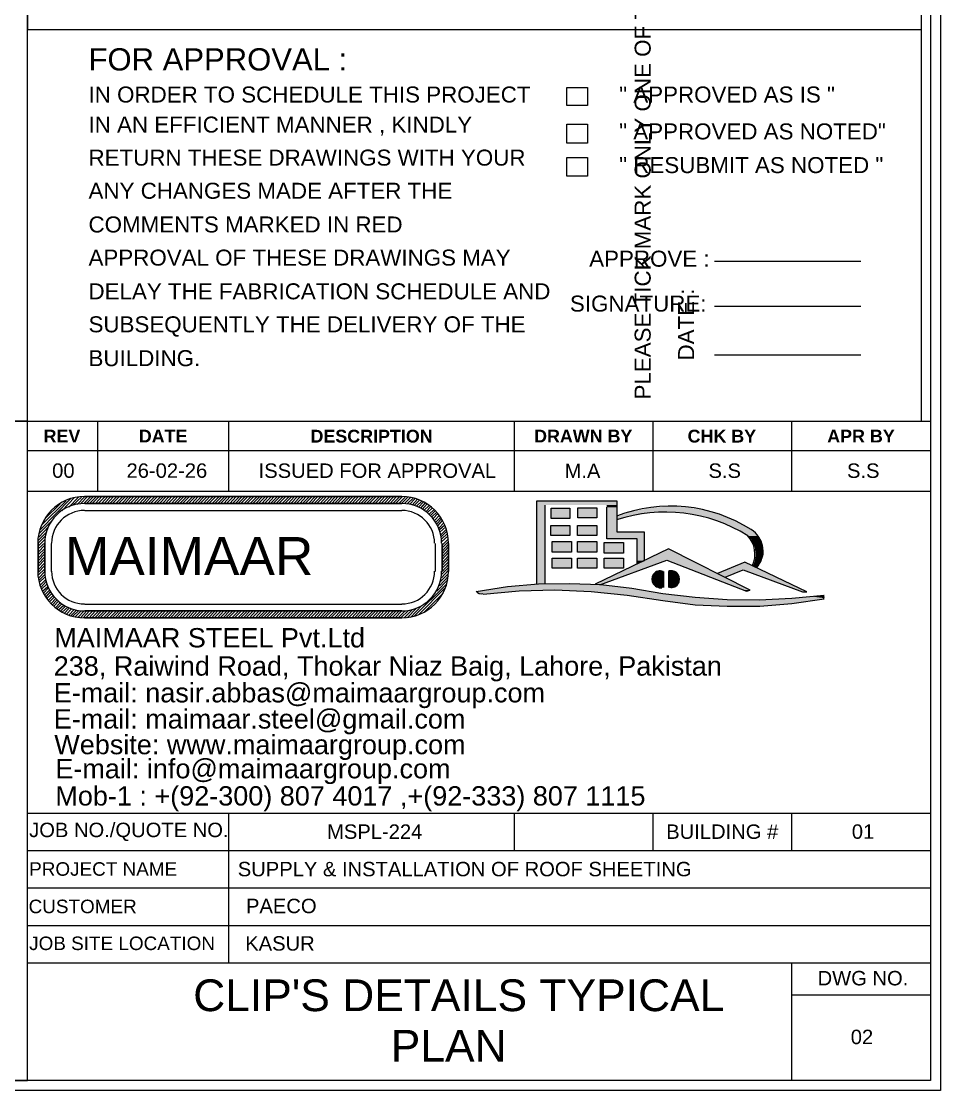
# Model space of a CAD drawing. Header units: inches. Extents: x 2 to 136, y 1 to 96.
# Drawn here: x 102.17 to 135.82, y 0.92 to 40.08 of the extents above; entities that cross this region are included whole.
import ezdxf

# ---------------------------------------------------------------- set-up
doc = ezdxf.new("R2010")
doc.units = ezdxf.units.IN
doc.header["$MEASUREMENT"] = 0
for name, color, linetype in [('PDF_0', 7, 'Continuous'), ('PDF_Bolt', 7, 'Continuous'), ('PDF_Layer 1', 7, 'Continuous'), ('PDF_Text', 7, 'Continuous'), ('PDF_TitleBlock', 7, 'Continuous')]:
    doc.layers.add(name, color=color, linetype=linetype)
doc.layers.add('PDF_Outer Line', color=165, linetype='Continuous', true_color=0x5258ac)
doc.styles.add('PDF Arial', font='arial.ttf')
doc.styles.add('PDF Arial Bold', font='arialbd.ttf')

msp = doc.modelspace()

# ---------------------------------------------------------------- linework, layer by layer
at = {"layer": 'PDF_0', "lineweight": 0}
for points in [[(1.638, 96.191), (135.82, 96.191), (135.82, 0.92), (1.638, 0.92)], [(2.011, 95.819), (135.448, 95.819), (135.448, 1.292), (2.011, 1.292)], [(122.131, 37.658), (122.895, 37.658), (122.895, 36.992), (122.131, 36.992)], [(122.131, 36.307), (122.895, 36.307), (122.895, 35.621), (122.131, 35.621)], [(122.131, 35.092), (122.895, 35.092), (122.895, 34.407), (122.131, 34.407)], [(121.563, 22.246), (122.249, 22.246), (122.249, 21.874), (121.563, 21.874)], [(122.543, 22.266), (123.228, 22.266), (123.228, 21.894), (122.543, 21.894)], [(121.544, 21.619), (122.249, 21.619), (122.249, 21.247), (121.544, 21.247)], [(122.523, 21.619), (123.228, 21.619), (123.228, 21.247), (122.523, 21.247)], [(121.603, 21.032), (122.308, 21.032), (122.308, 20.64), (121.603, 20.64)], [(122.523, 21.032), (123.228, 21.032), (123.228, 20.64), (122.523, 20.64)], [(123.502, 20.993), (124.207, 20.993), (124.207, 20.601), (123.502, 20.601)], [(121.603, 20.425), (122.308, 20.425), (122.308, 20.053), (121.603, 20.053)], [(122.523, 20.425), (123.228, 20.425), (123.228, 20.053), (122.523, 20.053)], [(123.502, 20.425), (124.207, 20.425), (124.207, 20.053), (123.502, 20.053)]]:
    msp.add_lwpolyline(points, close=True, dxfattribs=at)
for points in [[(102.392, 25.438), (102.392, 39.773)], [(102.96, 25.438), (135.115, 25.438), (135.115, 39.773)], [(127.536, 31.293), (132.902, 31.293)], [(127.536, 29.648), (132.902, 29.648)], [(127.536, 27.866), (132.902, 27.866)], [(121.035, 19.465), (121.035, 22.52), (123.972, 22.52), (123.972, 21.384), (124.971, 21.384), (124.971, 20.327), (124.716, 20.209), (124.716, 21.13), (123.6, 21.13), (123.6, 21.384), (123.6, 22.285)], [(121.329, 22.364), (121.329, 19.485)], [(123.346, 19.446), (125.793, 20.347), (128.711, 19.211), (128.848, 19.25), (125.852, 20.758), (123.169, 19.465)], [(127.928, 19.72), (128.594, 19.994), (130.767, 19.191), (130.924, 19.191), (128.652, 20.268), (127.654, 19.857)], [(125.617, 19.935), (125.519, 19.935), (125.617, 19.935)], [(125.617, 19.935), (125.558, 19.955), (125.617, 19.935)], [(125.676, 19.935), (125.676, 19.348)], [(131.551, 19.054), (130.376, 18.937), (129.181, 18.878), (128.006, 18.897), (126.831, 18.976), (125.656, 19.113), (124.52, 19.309), (123.385, 19.446), (122.229, 19.485), (121.094, 19.465), (119.958, 19.367), (118.822, 19.191)], [(131.551, 18.917), (130.376, 18.741), (129.201, 18.643), (128.006, 18.643), (126.831, 18.702), (125.656, 18.858), (124.344, 19.054), (123.032, 19.191), (121.701, 19.25), (120.389, 19.211), (119.076, 19.093)], [(125.617, 19.328), (125.5, 19.328), (125.617, 19.328)], [(128.711, 19.211), (128.711, 19.211)]]:
    msp.add_lwpolyline(points, dxfattribs=at)
for points in [[(129.083, 20.079, 0.47106), (128.881, 21.464, 0.23979), (123.958, 21.952)], [(125.849, 19.369, 1.469005), (125.852, 19.935), (125.852, 19.348)]]:
    msp.add_lwpolyline(points, format="xyb", dxfattribs=at)
for centre, radius, start, end in [((125.744, 16.44), 5.669, 57.8815, 108.4461), ((128.055, 20.572), 0.969, 334.2041, 44.1486), ((125.549, 19.651), 0.304, 68.4888, 291.5112), ((119.008, 19.338), 0.225, 213.4534, 285.0128), ((131.267, 18.986), 0.284, 347.6844, 17.1221)]:
    msp.add_arc(centre, radius, start, end, dxfattribs=at)
at = {"layer": 'PDF_0', "transparency": 33554559}
for points in [[(123.972, 22.52), (121.035, 22.52), (121.035, 22.52)], [(123.972, 22.52), (121.035, 22.52), (123.972, 22.364)], [(121.035, 22.52), (123.972, 22.364), (121.035, 22.364)], [(121.035, 22.364), (121.035, 19.485), (121.329, 19.485)], [(121.035, 22.364), (121.329, 22.364), (121.329, 19.485)], [(123.972, 22.364), (123.6, 22.364), (123.972, 22.285)], [(123.6, 22.364), (123.972, 22.285), (123.6, 22.285)], [(125.852, 22.324), (126.498, 22.285), (125.519, 22.285)], [(122.249, 22.246), (121.563, 22.246), (122.249, 21.874)], [(121.563, 22.246), (122.249, 21.874), (121.563, 21.874)], [(123.228, 22.266), (122.543, 22.266), (123.228, 21.894)], [(122.543, 22.266), (123.228, 21.894), (122.543, 21.894)], [(123.972, 22.285), (123.6, 22.285), (123.972, 21.384)], [(123.6, 22.285), (123.972, 21.384), (123.6, 21.384)], [(124.07, 21.972), (123.972, 21.952), (124.462, 21.952)], [(123.972, 21.952), (124.462, 21.952), (123.972, 21.815)], [(124.364, 22.07), (124.579, 21.972), (124.07, 21.972)], [(124.07, 21.972), (124.579, 21.972), (124.462, 21.952)], [(124.462, 22.109), (125.186, 22.07), (124.364, 22.07)], [(125.186, 22.07), (124.364, 22.07), (124.579, 21.972)], [(124.579, 22.148), (127.438, 22.109), (124.462, 22.109)], [(125.813, 22.109), (124.462, 22.109), (125.186, 22.07)], [(124.834, 22.187), (127.301, 22.148), (124.579, 22.148)], [(127.301, 22.148), (124.579, 22.148), (127.438, 22.109)], [(125.206, 22.266), (127.125, 22.187), (124.834, 22.187)], [(127.125, 22.187), (124.834, 22.187), (127.301, 22.148)], [(125.519, 22.285), (126.655, 22.266), (125.206, 22.266)], [(126.655, 22.266), (125.206, 22.266), (127.125, 22.187)], [(126.498, 22.285), (125.519, 22.285), (126.655, 22.266)], [(127.438, 22.109), (125.813, 22.109), (127.536, 22.07)], [(125.813, 22.109), (127.536, 22.07), (126.263, 22.07)], [(127.536, 22.07), (126.263, 22.07), (127.575, 22.07)], [(126.263, 22.07), (127.575, 22.07), (126.44, 22.07)], [(127.575, 22.07), (126.44, 22.07), (127.752, 22.011)], [(126.44, 22.07), (127.752, 22.011), (126.694, 22.011)], [(127.752, 22.011), (126.694, 22.011), (127.889, 21.952)], [(126.694, 22.011), (127.889, 21.952), (127.047, 21.952)], [(127.889, 21.952), (127.047, 21.952), (128.32, 21.776)], [(127.047, 21.952), (128.32, 21.776), (127.654, 21.776)], [(122.249, 21.619), (121.544, 21.619), (122.249, 21.247)], [(121.544, 21.619), (122.249, 21.247), (121.544, 21.247)], [(123.228, 21.619), (122.543, 21.619), (123.228, 21.247)], [(122.543, 21.619), (123.228, 21.247), (122.543, 21.247)], [(128.32, 21.776), (127.654, 21.776), (128.339, 21.776)], [(127.654, 21.776), (128.339, 21.776), (127.673, 21.776)], [(128.339, 21.776), (127.673, 21.776), (128.75, 21.541)], [(127.673, 21.776), (128.75, 21.541), (128.222, 21.541)], [(128.75, 21.541), (128.222, 21.541), (128.907, 21.463)], [(128.222, 21.541), (128.907, 21.463), (128.378, 21.463)], [(124.971, 21.384), (123.6, 21.384), (124.971, 21.13)], [(123.6, 21.384), (124.971, 21.13), (123.6, 21.13)], [(128.907, 21.463), (128.378, 21.463), (129.044, 21.345)], [(128.378, 21.463), (129.044, 21.345), (128.574, 21.345)], [(129.044, 21.345), (128.574, 21.345), (129.142, 21.228)], [(128.574, 21.345), (129.142, 21.228), (128.77, 21.228)], [(129.142, 21.228), (128.77, 21.228), (129.162, 21.208)], [(128.77, 21.228), (129.162, 21.208), (128.79, 21.208)], [(129.162, 21.208), (128.79, 21.208), (129.22, 21.11)], [(128.79, 21.208), (129.22, 21.11), (128.887, 21.11)], [(122.308, 21.032), (121.603, 21.032), (122.308, 20.64)], [(121.603, 21.032), (122.308, 20.64), (121.603, 20.64)], [(123.228, 21.032), (122.543, 21.032), (123.228, 20.64)], [(122.543, 21.032), (123.228, 20.64), (122.543, 20.64)], [(124.207, 20.993), (123.502, 20.993), (124.207, 20.601)], [(123.502, 20.993), (124.207, 20.601), (123.502, 20.601)], [(124.971, 21.13), (124.716, 21.13), (124.971, 20.327)], [(124.716, 21.13), (124.971, 20.327), (124.716, 20.327)], [(125.852, 20.758), (126.655, 20.347), (125.01, 20.347)], [(129.22, 21.11), (128.887, 21.11), (129.26, 21.071)], [(128.887, 21.11), (129.26, 21.071), (128.907, 21.071)], [(129.26, 21.071), (128.907, 21.071), (129.299, 20.954)], [(128.907, 21.071), (129.299, 20.954), (128.966, 20.954)], [(129.299, 20.954), (128.966, 20.954), (129.318, 20.895)], [(128.966, 20.954), (129.318, 20.895), (128.985, 20.895)], [(129.318, 20.895), (128.985, 20.895), (129.318, 20.797)], [(128.985, 20.895), (129.318, 20.797), (129.025, 20.797)], [(129.318, 20.797), (129.025, 20.797), (129.338, 20.719)], [(129.025, 20.797), (129.338, 20.719), (129.025, 20.719)], [(122.308, 20.425), (121.603, 20.425), (122.308, 20.053)], [(121.603, 20.425), (122.308, 20.053), (121.603, 20.053)], [(123.228, 20.425), (122.543, 20.425), (123.228, 20.053)], [(122.543, 20.425), (123.228, 20.053), (122.543, 20.053)], [(124.207, 20.425), (123.502, 20.425), (124.207, 20.053)], [(123.502, 20.425), (124.207, 20.053), (123.502, 20.053)], [(129.025, 20.366), (129.26, 20.288), (129.005, 20.288)], [(129.338, 20.719), (129.025, 20.719), (129.338, 20.621)], [(129.025, 20.719), (129.338, 20.621), (129.044, 20.621)], [(129.044, 20.464), (129.279, 20.366), (129.025, 20.366)], [(129.279, 20.366), (129.025, 20.366), (129.26, 20.288)], [(129.338, 20.621), (129.044, 20.621), (129.338, 20.542)], [(129.044, 20.621), (129.338, 20.542), (129.044, 20.542)], [(129.338, 20.542), (129.044, 20.542), (129.318, 20.464)], [(129.044, 20.542), (129.318, 20.464), (129.044, 20.464)], [(129.318, 20.464), (129.044, 20.464), (129.279, 20.366)], [(124.834, 20.268), (123.169, 19.465), (123.385, 19.465)], [(124.834, 20.268), (125.558, 20.268), (123.385, 19.465)], [(124.716, 20.327), (124.716, 20.268), (124.834, 20.268)], [(124.716, 20.327), (124.971, 20.327), (124.834, 20.268)], [(124.716, 20.268), (124.834, 20.268), (124.716, 20.209)], [(124.971, 20.327), (125.558, 20.268), (124.834, 20.268)], [(125.01, 20.347), (125.754, 20.327), (124.971, 20.327)], [(125.735, 20.327), (125.735, 20.327), (124.971, 20.327)], [(125.735, 20.327), (124.971, 20.327), (125.754, 20.327)], [(125.735, 20.327), (124.971, 20.327), (125.558, 20.268)], [(125.793, 20.347), (125.01, 20.347), (125.754, 20.327)], [(125.793, 20.347), (128.594, 19.25), (128.848, 19.25)], [(125.793, 20.347), (126.655, 20.347), (128.848, 19.25)], [(128.006, 19.994), (127.654, 19.857), (128.241, 19.857)], [(128.652, 20.268), (129.24, 19.994), (128.006, 19.994)], [(128.006, 19.994), (128.594, 19.994), (128.241, 19.857)], [(128.594, 19.994), (130.748, 19.191), (130.924, 19.191)], [(128.594, 19.994), (129.24, 19.994), (130.924, 19.191)], [(128.985, 20.209), (128.946, 20.131), (129.162, 20.131)], [(128.946, 20.131), (129.162, 20.131), (129.103, 20.053)], [(129.005, 20.288), (129.201, 20.209), (128.985, 20.209)], [(128.985, 20.209), (129.201, 20.209), (129.162, 20.131)], [(129.26, 20.288), (129.005, 20.288), (129.201, 20.209)], [(125.265, 19.7), (125.676, 19.642), (125.245, 19.642)], [(125.676, 19.642), (125.245, 19.642), (125.676, 19.583)], [(125.245, 19.642), (125.676, 19.583), (125.265, 19.583)], [(125.284, 19.759), (125.676, 19.7), (125.265, 19.7)], [(125.676, 19.7), (125.265, 19.7), (125.676, 19.642)], [(125.676, 19.583), (125.265, 19.583), (125.676, 19.524)], [(125.265, 19.583), (125.676, 19.524), (125.284, 19.524)], [(125.304, 19.818), (125.676, 19.759), (125.284, 19.759)], [(125.676, 19.759), (125.284, 19.759), (125.676, 19.7)], [(125.343, 19.857), (125.676, 19.818), (125.304, 19.818)], [(125.676, 19.818), (125.304, 19.818), (125.676, 19.759)], [(125.382, 19.896), (125.676, 19.857), (125.343, 19.857)], [(125.676, 19.857), (125.343, 19.857), (125.676, 19.818)], [(125.441, 19.916), (125.676, 19.896), (125.382, 19.896)], [(125.676, 19.896), (125.382, 19.896), (125.676, 19.857)], [(125.5, 19.935), (125.676, 19.935), (125.441, 19.935)], [(125.676, 19.935), (125.441, 19.935), (125.676, 19.916)], [(125.441, 19.935), (125.676, 19.916), (125.441, 19.916)], [(125.676, 19.916), (125.441, 19.916), (125.676, 19.896)], [(125.519, 19.935), (125.617, 19.935), (125.5, 19.935)], [(125.617, 19.935), (125.5, 19.935), (125.676, 19.935)], [(125.558, 19.955), (125.617, 19.935), (125.519, 19.935)], [(125.911, 19.935), (126.087, 19.935), (125.852, 19.935)], [(126.087, 19.935), (125.852, 19.935), (126.087, 19.916)], [(125.852, 19.935), (126.087, 19.916), (125.852, 19.916)], [(126.087, 19.916), (125.852, 19.916), (126.146, 19.896)], [(125.852, 19.916), (126.146, 19.896), (125.852, 19.896)], [(126.146, 19.896), (125.852, 19.896), (126.185, 19.857)], [(125.852, 19.896), (126.185, 19.857), (125.852, 19.857)], [(126.185, 19.857), (125.852, 19.857), (126.224, 19.818)], [(125.852, 19.857), (126.224, 19.818), (125.852, 19.818)], [(126.224, 19.818), (125.852, 19.818), (126.263, 19.759)], [(125.852, 19.818), (126.263, 19.759), (125.852, 19.759)], [(126.263, 19.759), (125.852, 19.759), (126.263, 19.7)], [(125.852, 19.759), (126.263, 19.7), (125.852, 19.7)], [(126.263, 19.7), (125.852, 19.7), (126.283, 19.642)], [(125.852, 19.7), (126.283, 19.642), (125.852, 19.642)], [(126.283, 19.642), (125.852, 19.642), (126.263, 19.583)], [(125.852, 19.642), (126.263, 19.583), (125.852, 19.583)], [(126.263, 19.583), (125.852, 19.583), (126.263, 19.524)], [(125.852, 19.583), (126.263, 19.524), (125.852, 19.524)], [(125.97, 19.955), (126.009, 19.935), (125.911, 19.935)], [(126.028, 19.935), (126.028, 19.935), (125.911, 19.935)], [(126.028, 19.935), (125.911, 19.935), (126.009, 19.935)], [(126.028, 19.935), (125.911, 19.935), (126.087, 19.935)], [(127.654, 19.857), (128.241, 19.857), (127.928, 19.72)], [(119.096, 19.23), (120.173, 19.191), (118.822, 19.191)], [(120.154, 19.191), (120.154, 19.191), (118.822, 19.191)], [(120.154, 19.191), (118.822, 19.191), (120.173, 19.191)], [(120.154, 19.191), (118.822, 19.191), (119.781, 19.172)], [(118.822, 19.191), (119.781, 19.172), (118.841, 19.172)], [(119.605, 19.309), (124.971, 19.23), (119.096, 19.23)], [(121.27, 19.23), (119.096, 19.23), (120.173, 19.191)], [(119.958, 19.367), (124.52, 19.309), (119.605, 19.309)], [(124.52, 19.309), (119.605, 19.309), (124.971, 19.23)], [(120.8, 19.446), (124.051, 19.367), (119.958, 19.367)], [(124.051, 19.367), (119.958, 19.367), (124.52, 19.309)], [(121.094, 19.465), (123.385, 19.446), (120.8, 19.446)], [(123.385, 19.446), (120.8, 19.446), (124.051, 19.367)], [(121.035, 19.485), (121.329, 19.485), (121.035, 19.465)], [(122.229, 19.485), (122.797, 19.465), (121.094, 19.465)], [(122.797, 19.465), (121.094, 19.465), (123.385, 19.446)], [(124.971, 19.23), (121.27, 19.23), (125.049, 19.23)], [(121.27, 19.23), (125.049, 19.23), (122.366, 19.23)], [(125.049, 19.23), (122.366, 19.23), (125.441, 19.152)], [(122.366, 19.23), (125.441, 19.152), (123.463, 19.152)], [(123.169, 19.465), (123.385, 19.465), (123.346, 19.446)], [(125.676, 19.524), (125.284, 19.524), (125.676, 19.465)], [(125.284, 19.524), (125.676, 19.465), (125.304, 19.465)], [(125.676, 19.465), (125.304, 19.465), (125.676, 19.426)], [(125.304, 19.465), (125.676, 19.426), (125.343, 19.426)], [(125.676, 19.426), (125.343, 19.426), (125.676, 19.387)], [(125.343, 19.426), (125.676, 19.387), (125.382, 19.387)], [(125.676, 19.387), (125.382, 19.387), (125.676, 19.348)], [(125.382, 19.387), (125.676, 19.348), (125.441, 19.348)], [(125.441, 19.348), (125.676, 19.348), (125.676, 19.348)], [(125.676, 19.348), (125.676, 19.348), (125.441, 19.348)], [(125.676, 19.348), (125.441, 19.348), (125.617, 19.328)], [(125.441, 19.348), (125.617, 19.328), (125.5, 19.328)], [(125.5, 19.328), (125.617, 19.328), (125.519, 19.328)], [(125.519, 19.328), (125.617, 19.328), (125.558, 19.328)], [(126.263, 19.524), (125.852, 19.524), (126.224, 19.465)], [(125.852, 19.524), (126.224, 19.465), (125.852, 19.465)], [(126.224, 19.465), (125.852, 19.465), (126.185, 19.426)], [(125.852, 19.465), (126.185, 19.426), (125.852, 19.426)], [(126.185, 19.426), (125.852, 19.426), (126.146, 19.387)], [(125.852, 19.426), (126.146, 19.387), (125.852, 19.387)], [(126.146, 19.387), (125.852, 19.387), (126.087, 19.348)], [(125.852, 19.387), (126.087, 19.348), (125.852, 19.348)], [(125.852, 19.348), (126.087, 19.348), (126.087, 19.348)], [(126.087, 19.348), (126.087, 19.348), (125.852, 19.348)], [(126.087, 19.348), (125.852, 19.348), (126.028, 19.328)], [(125.852, 19.348), (126.028, 19.328), (125.911, 19.328)], [(126.009, 19.328), (126.009, 19.328), (125.911, 19.328)], [(126.009, 19.328), (125.911, 19.328), (126.028, 19.328)], [(125.97, 19.328), (125.97, 19.328), (125.911, 19.328)], [(125.97, 19.328), (125.911, 19.328), (126.009, 19.328)], [(128.594, 19.25), (128.848, 19.25), (128.711, 19.211)], [(130.748, 19.191), (130.924, 19.191), (130.767, 19.191)], [(119.781, 19.172), (118.841, 19.172), (119.488, 19.132)], [(118.841, 19.172), (119.488, 19.132), (118.881, 19.132)], [(119.488, 19.132), (118.881, 19.132), (119.233, 19.113)], [(118.881, 19.132), (119.233, 19.113), (118.9, 19.113)], [(119.233, 19.113), (118.9, 19.113), (119.076, 19.093)], [(118.9, 19.113), (119.076, 19.093), (118.939, 19.093)], [(119.076, 19.093), (118.939, 19.093), (118.959, 19.093)], [(118.939, 19.093), (119.076, 19.093), (119.076, 19.093)], [(119.037, 19.093), (118.998, 19.093), (118.959, 19.093)], [(118.959, 19.093), (119.076, 19.093), (119.037, 19.093)], [(119.037, 19.093), (119.037, 19.093), (118.998, 19.093)], [(125.441, 19.152), (123.463, 19.152), (125.656, 19.113)], [(123.463, 19.152), (125.656, 19.113), (123.796, 19.113)], [(125.656, 19.113), (123.796, 19.113), (126.342, 19.034)], [(123.796, 19.113), (126.342, 19.034), (124.56, 19.034)], [(126.342, 19.034), (124.56, 19.034), (126.831, 18.976)], [(124.56, 19.034), (126.831, 18.976), (124.932, 18.976)], [(126.831, 18.976), (124.932, 18.976), (128.006, 18.897)], [(124.932, 18.976), (128.006, 18.897), (125.421, 18.897)], [(128.006, 18.897), (125.421, 18.897), (129.181, 18.878)], [(125.421, 18.897), (129.181, 18.878), (125.5, 18.878)], [(131.296, 18.878), (125.5, 18.878), (131.139, 18.858)], [(125.5, 18.878), (131.139, 18.858), (125.656, 18.858)], [(131.139, 18.858), (125.656, 18.858), (130.572, 18.76)], [(125.656, 18.858), (130.572, 18.76), (126.303, 18.76)], [(129.455, 18.897), (131.296, 18.878), (129.181, 18.878)], [(129.984, 18.917), (131.394, 18.897), (129.455, 18.897)], [(131.394, 18.897), (129.455, 18.897), (131.296, 18.878)], [(130.376, 18.937), (131.551, 18.917), (129.984, 18.917)], [(131.551, 18.917), (129.984, 18.917), (131.394, 18.897)], [(130.65, 18.956), (131.551, 18.937), (130.376, 18.937)], [(131.551, 18.937), (130.376, 18.937), (131.551, 18.917)], [(131.1, 19.015), (131.551, 18.956), (130.65, 18.956)], [(131.551, 18.956), (130.65, 18.956), (131.551, 18.937)], [(131.316, 19.034), (131.551, 19.015), (131.1, 19.015)], [(131.551, 19.015), (131.1, 19.015), (131.551, 18.956)], [(131.551, 19.054), (131.551, 19.034), (131.316, 19.034)], [(131.551, 19.034), (131.316, 19.034), (131.551, 19.015)], [(130.572, 18.76), (126.303, 18.76), (130.121, 18.721)], [(126.303, 18.76), (130.121, 18.721), (126.635, 18.721)], [(130.121, 18.721), (126.635, 18.721), (129.592, 18.682)], [(126.635, 18.721), (129.592, 18.682), (127.321, 18.682)], [(127.321, 18.682), (127.615, 18.662), (129.044, 18.662)], [(127.321, 18.682), (129.592, 18.682), (129.044, 18.662)], [(127.615, 18.662), (129.044, 18.662), (128.594, 18.643)]]:
    msp.add_solid(points, dxfattribs=at)
at = {"layer": 'PDF_Bolt', "lineweight": 0}
msp.add_lwpolyline([(102.392, 39.773), (135.115, 39.773)], dxfattribs=at)
at = {"layer": 'PDF_Layer 1', "lineweight": 0}
for points in [[(102.862, 21.463), (103.978, 22.599)], [(102.921, 21.639), (103.802, 22.52)], [(103.038, 21.874), (103.586, 22.403)], [(103.645, 22.148), (104.115, 22.638)], [(103.9, 22.285), (104.252, 22.657)], [(104.056, 22.364), (104.37, 22.657)], [(104.213, 22.383), (104.487, 22.677), (116.1, 22.677), (104.487, 22.677)], [(104.331, 22.403), (104.585, 22.677)], [(104.448, 22.422), (104.703, 22.677)], [(104.487, 22.422), (116.1, 22.422)], [(104.546, 22.422), (104.801, 22.677)], [(104.664, 22.422), (104.918, 22.677)], [(104.761, 22.422), (105.016, 22.677)], [(104.879, 22.422), (105.114, 22.677)], [(104.977, 22.422), (105.231, 22.677)], [(105.094, 22.422), (105.329, 22.677)], [(105.192, 22.422), (105.447, 22.677)], [(105.31, 22.422), (105.545, 22.677)], [(105.408, 22.422), (105.662, 22.677)], [(105.506, 22.422), (105.76, 22.677)], [(105.623, 22.422), (105.878, 22.677)], [(105.721, 22.422), (105.976, 22.677)], [(105.839, 22.422), (106.093, 22.677)], [(105.936, 22.422), (106.191, 22.677)], [(106.054, 22.422), (106.289, 22.677)], [(106.152, 22.422), (106.406, 22.677)], [(106.269, 22.422), (106.504, 22.677)], [(106.367, 22.422), (106.622, 22.677)], [(106.485, 22.422), (106.72, 22.677)], [(106.583, 22.422), (106.837, 22.677)], [(106.681, 22.422), (106.935, 22.677)], [(106.798, 22.422), (107.053, 22.677)], [(106.896, 22.422), (107.151, 22.677)], [(107.013, 22.422), (107.268, 22.677)], [(107.111, 22.422), (107.366, 22.677)], [(107.229, 22.422), (107.464, 22.677)], [(107.327, 22.422), (107.581, 22.677)], [(107.444, 22.422), (107.679, 22.677)], [(107.542, 22.422), (107.797, 22.677)], [(107.66, 22.422), (107.895, 22.677)], [(107.758, 22.422), (108.012, 22.677)], [(107.856, 22.422), (108.11, 22.677)], [(107.973, 22.422), (108.228, 22.677)], [(108.071, 22.422), (108.326, 22.677)], [(108.188, 22.422), (108.443, 22.677)], [(108.286, 22.422), (108.541, 22.677)], [(108.404, 22.422), (108.639, 22.677)], [(108.502, 22.422), (108.756, 22.677)], [(108.619, 22.422), (108.854, 22.677)], [(108.717, 22.422), (108.972, 22.677)], [(108.835, 22.422), (109.07, 22.677)], [(108.933, 22.422), (109.187, 22.677)], [(109.031, 22.422), (109.285, 22.677)], [(109.148, 22.422), (109.403, 22.677)], [(109.246, 22.422), (109.5, 22.677)], [(109.363, 22.422), (109.618, 22.677)], [(109.461, 22.422), (109.716, 22.677)], [(109.579, 22.422), (109.814, 22.677)], [(109.677, 22.422), (109.931, 22.677)], [(109.794, 22.422), (110.029, 22.677)], [(109.892, 22.422), (110.147, 22.677)], [(110.01, 22.422), (110.245, 22.677)], [(110.108, 22.422), (110.362, 22.677)], [(110.205, 22.422), (110.46, 22.677)], [(110.323, 22.422), (110.578, 22.677)], [(110.421, 22.422), (110.675, 22.677)], [(110.538, 22.422), (110.793, 22.677)], [(110.636, 22.422), (110.891, 22.677)], [(110.754, 22.422), (110.989, 22.677)], [(110.852, 22.422), (111.106, 22.677)], [(110.969, 22.422), (111.204, 22.677)], [(111.067, 22.422), (111.322, 22.677)], [(111.185, 22.422), (111.42, 22.677)], [(111.283, 22.422), (111.537, 22.677)], [(111.38, 22.422), (111.635, 22.677)], [(111.498, 22.422), (111.753, 22.677)], [(111.596, 22.422), (111.85, 22.677)], [(111.713, 22.422), (111.968, 22.677)], [(111.811, 22.422), (112.066, 22.677)], [(111.929, 22.422), (112.164, 22.677)], [(112.027, 22.422), (112.281, 22.677)], [(112.144, 22.422), (112.379, 22.677)], [(112.242, 22.422), (112.497, 22.677)], [(112.36, 22.422), (112.595, 22.677)], [(112.457, 22.422), (112.712, 22.677)], [(112.555, 22.422), (112.81, 22.677)], [(112.673, 22.422), (112.927, 22.677)], [(112.771, 22.422), (113.025, 22.677)], [(112.888, 22.422), (113.143, 22.677)], [(112.986, 22.422), (113.241, 22.677)], [(113.104, 22.422), (113.339, 22.677)], [(113.202, 22.422), (113.456, 22.677)], [(113.319, 22.422), (113.554, 22.677)], [(113.417, 22.422), (113.672, 22.677)], [(113.535, 22.422), (113.77, 22.677)], [(113.632, 22.422), (113.887, 22.677)], [(113.73, 22.422), (113.985, 22.677)], [(113.848, 22.422), (114.102, 22.677)], [(113.946, 22.422), (114.2, 22.677)], [(114.063, 22.422), (114.298, 22.677)], [(114.161, 22.422), (114.416, 22.677)], [(114.279, 22.422), (114.514, 22.677)], [(114.377, 22.422), (114.631, 22.677)], [(114.494, 22.422), (114.729, 22.677)], [(114.592, 22.422), (114.847, 22.677)], [(114.69, 22.422), (114.945, 22.677)], [(114.807, 22.422), (115.062, 22.677)], [(114.905, 22.422), (115.16, 22.677)], [(115.023, 22.422), (115.277, 22.677)], [(115.121, 22.422), (115.375, 22.677)], [(115.238, 22.422), (115.473, 22.677)], [(115.336, 22.422), (115.591, 22.677)], [(115.454, 22.422), (115.689, 22.677)], [(115.552, 22.422), (115.806, 22.677)], [(115.669, 22.422), (115.904, 22.677)], [(115.767, 22.422), (116.022, 22.677)], [(115.865, 22.422), (116.119, 22.677)], [(115.982, 22.422), (116.217, 22.657)], [(116.08, 22.422), (116.315, 22.657)], [(116.198, 22.422), (116.413, 22.638)], [(116.296, 22.403), (116.511, 22.618)], [(116.374, 22.383), (116.589, 22.599)], [(116.472, 22.364), (116.668, 22.579)], [(116.55, 22.344), (116.746, 22.54)], [(116.629, 22.324), (116.824, 22.501)], [(116.707, 22.285), (116.883, 22.481)], [(116.785, 22.246), (116.962, 22.442)], [(116.844, 22.207), (117.02, 22.403)], [(116.903, 22.168), (117.099, 22.344)], [(104.487, 22.168), (116.1, 22.168)], [(116.981, 22.129), (117.157, 22.305)], [(117.04, 22.089), (117.216, 22.266)], [(117.099, 22.031), (117.275, 22.207)], [(117.138, 21.972), (117.314, 22.148)], [(117.197, 21.933), (117.373, 22.109)], [(117.236, 21.874), (117.412, 22.05)], [(117.294, 21.796), (117.471, 21.991)], [(102.803, 21.189), (103.156, 21.561)], [(102.823, 21.326), (103.293, 21.796)], [(117.334, 21.737), (117.51, 21.913)], [(117.373, 21.678), (117.549, 21.854)], [(117.412, 21.6), (117.588, 21.796)], [(117.451, 21.521), (117.627, 21.717)], [(117.471, 21.463), (117.667, 21.639)], [(117.49, 21.365), (117.706, 21.561)], [(102.784, 21.071), (103.097, 21.384)], [(102.784, 20.973), (103.058, 21.247)], [(117.529, 21.287), (117.725, 21.482)], [(117.549, 21.208), (117.745, 21.404)], [(117.549, 21.11), (117.764, 21.326)], [(117.549, 21.012), (117.784, 21.228)], [(102.784, 20.856), (103.038, 21.11)], [(102.784, 20.758), (103.038, 20.993)], [(102.784, 20.64), (103.019, 20.895)], [(102.784, 20.542), (103.019, 20.777)], [(102.803, 19.7), (103.019, 19.935), (103.019, 20.954), (103.019, 19.935)], [(103.273, 19.935), (103.273, 20.954)], [(117.314, 20.954), (117.314, 19.935)], [(117.569, 20.895), (117.804, 21.13)], [(117.569, 20.797), (117.804, 21.032)], [(117.569, 19.935), (117.569, 20.954), (117.569, 19.935), (117.804, 20.19)], [(117.569, 20.679), (117.804, 20.934)], [(117.569, 20.582), (117.804, 20.836)], [(102.784, 20.425), (103.019, 20.679)], [(102.784, 20.327), (103.019, 20.582)], [(102.784, 20.209), (103.019, 20.464)], [(102.784, 20.112), (103.019, 20.366)], [(117.569, 20.464), (117.804, 20.719)], [(117.569, 20.366), (117.804, 20.621)], [(117.569, 20.249), (117.804, 20.503)], [(117.569, 20.151), (117.804, 20.405)], [(102.784, 19.994), (103.019, 20.249)], [(102.784, 19.896), (103.019, 20.151)], [(102.784, 19.798), (103.019, 20.033)], [(117.549, 19.818), (117.804, 20.072)], [(117.549, 19.7), (117.804, 19.974)], [(117.569, 20.053), (117.804, 20.288)], [(102.803, 19.602), (103.038, 19.837)], [(102.823, 19.524), (103.038, 19.739)], [(102.862, 19.446), (103.058, 19.642)], [(117.373, 19.211), (117.784, 19.622)], [(117.471, 19.407), (117.804, 19.759)], [(117.51, 19.563), (117.804, 19.857)], [(102.882, 19.348), (103.077, 19.563)], [(102.901, 19.289), (103.097, 19.465)], [(102.94, 19.211), (103.136, 19.387)], [(102.979, 19.132), (103.156, 19.328)], [(103.019, 19.074), (103.195, 19.25)], [(103.058, 18.995), (103.234, 19.191)], [(116.55, 18.29), (117.745, 19.485)], [(116.707, 18.349), (117.686, 19.328)], [(103.097, 18.937), (103.273, 19.113)], [(103.156, 18.878), (103.332, 19.054)], [(103.195, 18.819), (103.371, 18.995)], [(103.254, 18.76), (103.43, 18.937)], [(103.293, 18.702), (103.469, 18.878)], [(103.351, 18.662), (103.528, 18.839)], [(116.903, 18.427), (117.608, 19.132)], [(103.41, 18.604), (103.586, 18.78)], [(103.469, 18.564), (103.645, 18.741)], [(103.528, 18.525), (103.724, 18.702)], [(103.606, 18.486), (103.782, 18.662)], [(103.665, 18.447), (103.861, 18.623)], [(103.743, 18.408), (103.919, 18.584)], [(103.821, 18.369), (103.998, 18.564)], [(103.9, 18.33), (104.096, 18.545)], [(103.978, 18.31), (104.174, 18.506)], [(104.056, 18.29), (104.272, 18.506)], [(104.135, 18.271), (104.35, 18.486)], [(104.233, 18.251), (104.468, 18.486)], [(104.331, 18.232), (104.566, 18.486)], [(104.429, 18.232), (104.664, 18.486)], [(116.1, 18.721), (104.487, 18.721)], [(115.845, 18.232), (116.1, 18.486), (104.487, 18.486), (116.1, 18.486)], [(104.526, 18.232), (104.781, 18.486)], [(104.644, 18.232), (104.879, 18.486)], [(104.742, 18.232), (104.996, 18.486)], [(104.859, 18.232), (105.094, 18.486)], [(104.957, 18.232), (105.212, 18.486)], [(105.055, 18.232), (105.31, 18.486)], [(105.173, 18.232), (105.427, 18.486)], [(105.271, 18.232), (105.525, 18.486)], [(105.388, 18.232), (105.643, 18.486)], [(105.486, 18.232), (105.741, 18.486)], [(105.604, 18.232), (105.839, 18.486)], [(105.701, 18.232), (105.956, 18.486)], [(105.819, 18.232), (106.054, 18.486)], [(105.917, 18.232), (106.171, 18.486)], [(106.034, 18.232), (106.269, 18.486)], [(106.132, 18.232), (106.387, 18.486)], [(106.23, 18.232), (106.485, 18.486)], [(106.348, 18.232), (106.602, 18.486)], [(106.446, 18.232), (106.7, 18.486)], [(106.563, 18.232), (106.818, 18.486)], [(106.661, 18.232), (106.916, 18.486)], [(106.778, 18.232), (107.013, 18.486)], [(106.876, 18.232), (107.131, 18.486)], [(106.994, 18.232), (107.229, 18.486)], [(107.092, 18.232), (107.346, 18.486)], [(107.209, 18.232), (107.444, 18.486)], [(107.307, 18.232), (107.562, 18.486)], [(107.405, 18.232), (107.66, 18.486)], [(107.523, 18.232), (107.777, 18.486)], [(107.621, 18.232), (107.875, 18.486)], [(107.738, 18.232), (107.993, 18.486)], [(107.836, 18.232), (108.091, 18.486)], [(107.953, 18.232), (108.188, 18.486)], [(108.051, 18.232), (108.306, 18.486)], [(108.169, 18.232), (108.404, 18.486)], [(108.267, 18.232), (108.521, 18.486)], [(108.384, 18.232), (108.619, 18.486)], [(108.482, 18.232), (108.737, 18.486)], [(108.58, 18.232), (108.835, 18.486)], [(108.698, 18.232), (108.952, 18.486)], [(108.796, 18.232), (109.05, 18.486)], [(108.913, 18.232), (109.168, 18.486)], [(109.011, 18.232), (109.265, 18.486)], [(109.128, 18.232), (109.363, 18.486)], [(109.226, 18.232), (109.481, 18.486)], [(109.344, 18.232), (109.579, 18.486)], [(109.442, 18.232), (109.696, 18.486)], [(109.559, 18.232), (109.794, 18.486)], [(109.657, 18.232), (109.912, 18.486)], [(109.755, 18.232), (110.01, 18.486)], [(109.873, 18.232), (110.127, 18.486)], [(109.97, 18.232), (110.225, 18.486)], [(110.088, 18.232), (110.343, 18.486)], [(110.186, 18.232), (110.44, 18.486)], [(110.303, 18.232), (110.538, 18.486)], [(110.401, 18.232), (110.656, 18.486)], [(110.519, 18.232), (110.754, 18.486)], [(110.617, 18.232), (110.871, 18.486)], [(110.734, 18.232), (110.969, 18.486)], [(110.832, 18.232), (111.087, 18.486)], [(110.93, 18.232), (111.185, 18.486)], [(111.048, 18.232), (111.302, 18.486)], [(111.145, 18.232), (111.4, 18.486)], [(111.263, 18.232), (111.518, 18.486)], [(111.361, 18.232), (111.615, 18.486)], [(111.478, 18.232), (111.713, 18.486)], [(111.576, 18.232), (111.831, 18.486)], [(111.694, 18.232), (111.929, 18.486)], [(111.792, 18.232), (112.046, 18.486)], [(111.909, 18.232), (112.144, 18.486)], [(112.007, 18.232), (112.262, 18.486)], [(112.105, 18.232), (112.36, 18.486)], [(112.222, 18.232), (112.477, 18.486)], [(112.32, 18.232), (112.575, 18.486)], [(112.438, 18.232), (112.692, 18.486)], [(112.536, 18.232), (112.79, 18.486)], [(112.653, 18.232), (112.888, 18.486)], [(112.751, 18.232), (113.006, 18.486)], [(112.869, 18.232), (113.104, 18.486)], [(112.967, 18.232), (113.221, 18.486)], [(113.084, 18.232), (113.319, 18.486)], [(113.182, 18.232), (113.437, 18.486)], [(113.28, 18.232), (113.535, 18.486)], [(113.397, 18.232), (113.652, 18.486)], [(113.495, 18.232), (113.75, 18.486)], [(113.613, 18.232), (113.867, 18.486)], [(113.711, 18.232), (113.965, 18.486)], [(113.828, 18.232), (114.063, 18.486)], [(113.926, 18.232), (114.181, 18.486)], [(114.044, 18.232), (114.279, 18.486)], [(114.142, 18.232), (114.396, 18.486)], [(114.259, 18.232), (114.494, 18.486)], [(114.357, 18.232), (114.612, 18.486)], [(114.455, 18.232), (114.71, 18.486)], [(114.572, 18.232), (114.827, 18.486)], [(114.67, 18.232), (114.925, 18.486)], [(114.788, 18.232), (115.042, 18.486)], [(114.886, 18.232), (115.14, 18.486)], [(115.003, 18.232), (115.238, 18.486)], [(115.101, 18.232), (115.356, 18.486)], [(115.219, 18.232), (115.454, 18.486)], [(115.317, 18.232), (115.571, 18.486)], [(115.434, 18.232), (115.669, 18.486)], [(115.532, 18.232), (115.787, 18.486)], [(115.63, 18.232), (115.884, 18.486)], [(115.747, 18.232), (116.002, 18.486)], [(115.963, 18.232), (116.217, 18.486)], [(116.061, 18.232), (116.335, 18.506)], [(116.178, 18.232), (116.472, 18.525)], [(116.296, 18.232), (116.629, 18.584)], [(116.413, 18.251), (116.824, 18.682)]]:
    msp.add_lwpolyline(points, dxfattribs=at)
for points in [[(116.1, 22.422), (104.487, 22.422)], [(102.784, 20.954), (102.784, 19.935)], [(117.804, 19.935), (117.804, 20.954)], [(104.487, 18.232), (116.1, 18.232)]]:
    msp.add_lwpolyline(points, close=True, dxfattribs=at)
for centre, radius, start, end in [((104.478, 20.963), 1.713, 90, 180), ((104.478, 20.963), 1.459, 90, 180), ((116.09, 20.963), 1.713, 360, 90), ((116.09, 20.963), 1.459, 0, 90), ((104.478, 20.963), 1.204, 90, 180), ((116.09, 20.963), 1.204, 360, 90), ((104.478, 19.945), 1.713, 180, 270), ((104.478, 19.945), 1.459, 180, 270), ((104.478, 19.945), 1.204, 180, 270), ((116.09, 19.945), 1.204, 270, 0), ((116.09, 19.945), 1.459, 270, 360), ((116.09, 19.945), 1.713, 270, 0)]:
    msp.add_arc(centre, radius, start, end, dxfattribs=at)
at = {"layer": 'PDF_Outer Line', "color": 7, "lineweight": 0}
for points in [[(2.011, 25.438), (102.392, 25.438), (102.392, 95.819), (2.011, 95.819)], [(102.392, 39.773), (135.115, 39.773), (135.115, 55.733), (102.392, 55.733)], [(60.132, 1.292), (102.392, 1.292), (102.392, 25.438), (60.132, 25.438)]]:
    msp.add_lwpolyline(points, close=True, dxfattribs=at)
at = {"layer": 'PDF_TitleBlock', "lineweight": 0}
for points in [[(130.356, 4.426), (135.448, 4.426), (135.448, 1.292), (130.356, 1.292), (102.392, 1.292), (102.392, 25.438), (135.448, 25.438), (135.448, 4.426)], [(104.957, 25.438), (104.957, 22.873)], [(109.755, 25.438), (109.755, 22.873)], [(120.212, 25.438), (120.212, 22.873)], [(125.284, 25.438), (125.284, 22.873)], [(130.356, 25.438), (130.356, 22.873)], [(102.392, 24.361), (135.448, 24.361)], [(102.392, 22.873), (135.448, 22.873)], [(102.392, 11.084), (135.448, 11.084)], [(109.755, 11.084), (109.755, 5.601)], [(120.212, 11.084), (120.212, 9.713)], [(125.284, 11.084), (125.284, 9.713)], [(130.356, 11.084), (130.356, 9.713)], [(102.392, 9.713), (135.448, 9.713)], [(102.392, 8.342), (135.448, 8.342)], [(102.392, 6.971), (135.448, 6.971)], [(102.392, 5.601), (135.448, 5.601)], [(130.356, 5.601), (130.356, 1.292)]]:
    msp.add_lwpolyline(points, dxfattribs=at)

# ---------------------------------------------------------------- texts
at = {"layer": 'PDF_Text', "attachment_point": 7, "rotation": 90, "style": 'PDF Arial'}
for s, insert, char_height in [('PLEASE TICK MARK ONLY ONE OF THE FOLLOWIMG', (125.213, 26.229), 0.58566), ('DATE :', (126.794, 27.659), 0.5857)]:
    msp.add_mtext(s, dxfattribs=dict(at, insert=insert, char_height=char_height))
at = {"layer": 'PDF_Text', "attachment_point": 7}
for s, insert, char_height, style in [('FOR APPROVAL :', (104.624, 38.267), 0.81344, 'PDF Arial'), ('IN ORDER TO SCHEDULE THIS PROJECT', (104.624, 37.097), 0.58566, 'PDF Arial'), ('" APPROVED AS IS "', (124.051, 37.097), 0.58566, 'PDF Arial'), ('IN AN EFFICIENT MANNER , KINDLY', (104.624, 35.896), 0.58566, 'PDF Arial'), ('" APPROVED AS NOTED"', (124.051, 35.746), 0.58566, 'PDF Arial'), ('RETURN THESE DRAWINGS WITH YOUR', (104.624, 34.786), 0.58566, 'PDF Arial'), ('" RESUBMIT AS NOTED "', (124.051, 34.512), 0.58566, 'PDF Arial'), ('ANY CHANGES MADE AFTER THE', (104.624, 33.572), 0.58566, 'PDF Arial'), ('COMMENTS MARKED IN RED', (104.624, 32.338), 0.58566, 'PDF Arial'), ('APPROVAL OF THESE DRAWINGS MAY', (104.624, 31.124), 0.58566, 'PDF Arial'), ('APPROVE :', (122.954, 31.085), 0.5857, 'PDF Arial'), ('DELAY THE FABRICATION SCHEDULE AND', (104.624, 29.89), 0.58566, 'PDF Arial'), ('SIGNATURE:', (122.249, 29.44), 0.5857, 'PDF Arial'), ('SUBSEQUENTLY THE DELIVERY OF THE', (104.624, 28.529), 0.58566, 'PDF Arial'), ('BUILDING.', (104.624, 27.442), 0.5857, 'PDF Arial'), ('REV', (102.979, 24.655), 0.4685, 'PDF Arial Bold'), ('DATE', (106.465, 24.655), 0.4685, 'PDF Arial Bold'), ('DESCRIPTION', (112.751, 24.646), 0.46849, 'PDF Arial Bold'), ('DRAWN BY', (120.937, 24.655), 0.4685, 'PDF Arial Bold'), ('CHK BY', (126.557, 24.647), 0.4685, 'PDF Arial Bold'), ('APR BY', (131.668, 24.655), 0.4685, 'PDF Arial Bold'), ('00', (103.293, 23.354), 0.5285, 'PDF Arial'), ('26-02-26', (106.015, 23.354), 0.5285, 'PDF Arial'), ('ISSUED FOR APPROVAL', (110.852, 23.351), 0.52848, 'PDF Arial'), ('S.S', (127.321, 23.351), 0.5285, 'PDF Arial'), ('S.S', (132.393, 23.351), 0.5285, 'PDF Arial'), ('M.A', (122.053, 23.352), 0.5285, 'PDF Arial'), ('MAIMAAR', (103.763, 19.798), 1.3949, 'PDF Arial'), ('MAIMAAR STEEL Pvt.Ltd', (103.371, 17.14), 0.70793, 'PDF Arial'), ('238, Raiwind Road, Thokar Niaz Baig, Lahore, Pakistan', (103.351, 15.903), 0.70793, 'PDF Arial'), ('E-mail: nasir.abbas@maimaargroup.com', (103.351, 14.924), 0.70793, 'PDF Arial'), ('E-mail: maimaar.steel@gmail.com', (103.351, 13.965), 0.70793, 'PDF Arial'), ('Website: www.maimaargroup.com', (103.371, 13.025), 0.70793, 'PDF Arial'), ('E-mail: info@maimaargroup.com', (103.41, 12.143), 0.70793, 'PDF Arial'), ('Mob-1 : +(92-300) 807 4017 ,+(92-333) 807 1115', (103.41, 11.147), 0.70793, 'PDF Arial'), ('JOB NO./QUOTE NO.', (102.451, 10.058), 0.52848, 'PDF Arial'), ('MSPL-224', (113.358, 10.133), 0.5285, 'PDF Arial'), ('BUILDING #', (125.774, 10.132), 0.5285, 'PDF Arial'), ('01', (132.569, 10.135), 0.5285, 'PDF Arial'), ('PROJECT NAME', (102.451, 8.782), 0.49518, 'PDF Arial'), ('SUPPLY & INSTALLATION OF ROOF SHEETING', (110.088, 8.762), 0.52848, 'PDF Arial'), ('CUSTOMER', (102.431, 7.411), 0.4952, 'PDF Arial'), ('PAECO', (110.39, 7.411), 0.5285, 'PDF Arial'), ('JOB SITE LOCATION', (102.451, 6.06), 0.49518, 'PDF Arial'), ('KASUR', (110.362, 6.04), 0.5285, 'PDF Arial'), ('DWG NO.', (131.316, 4.767), 0.5285, 'PDF Arial'), ("CLIP'S DETAILS TYPICAL", (108.457, 3.814), 1.16266, 'PDF Arial'), ('PLAN', (115.689, 1.98), 1.1627, 'PDF Arial'), ('02', (132.53, 2.615), 0.5285, 'PDF Arial')]:
    msp.add_mtext(s, dxfattribs=dict(at, insert=insert, char_height=char_height, style=style))

doc.saveas('drawing.dxf')
